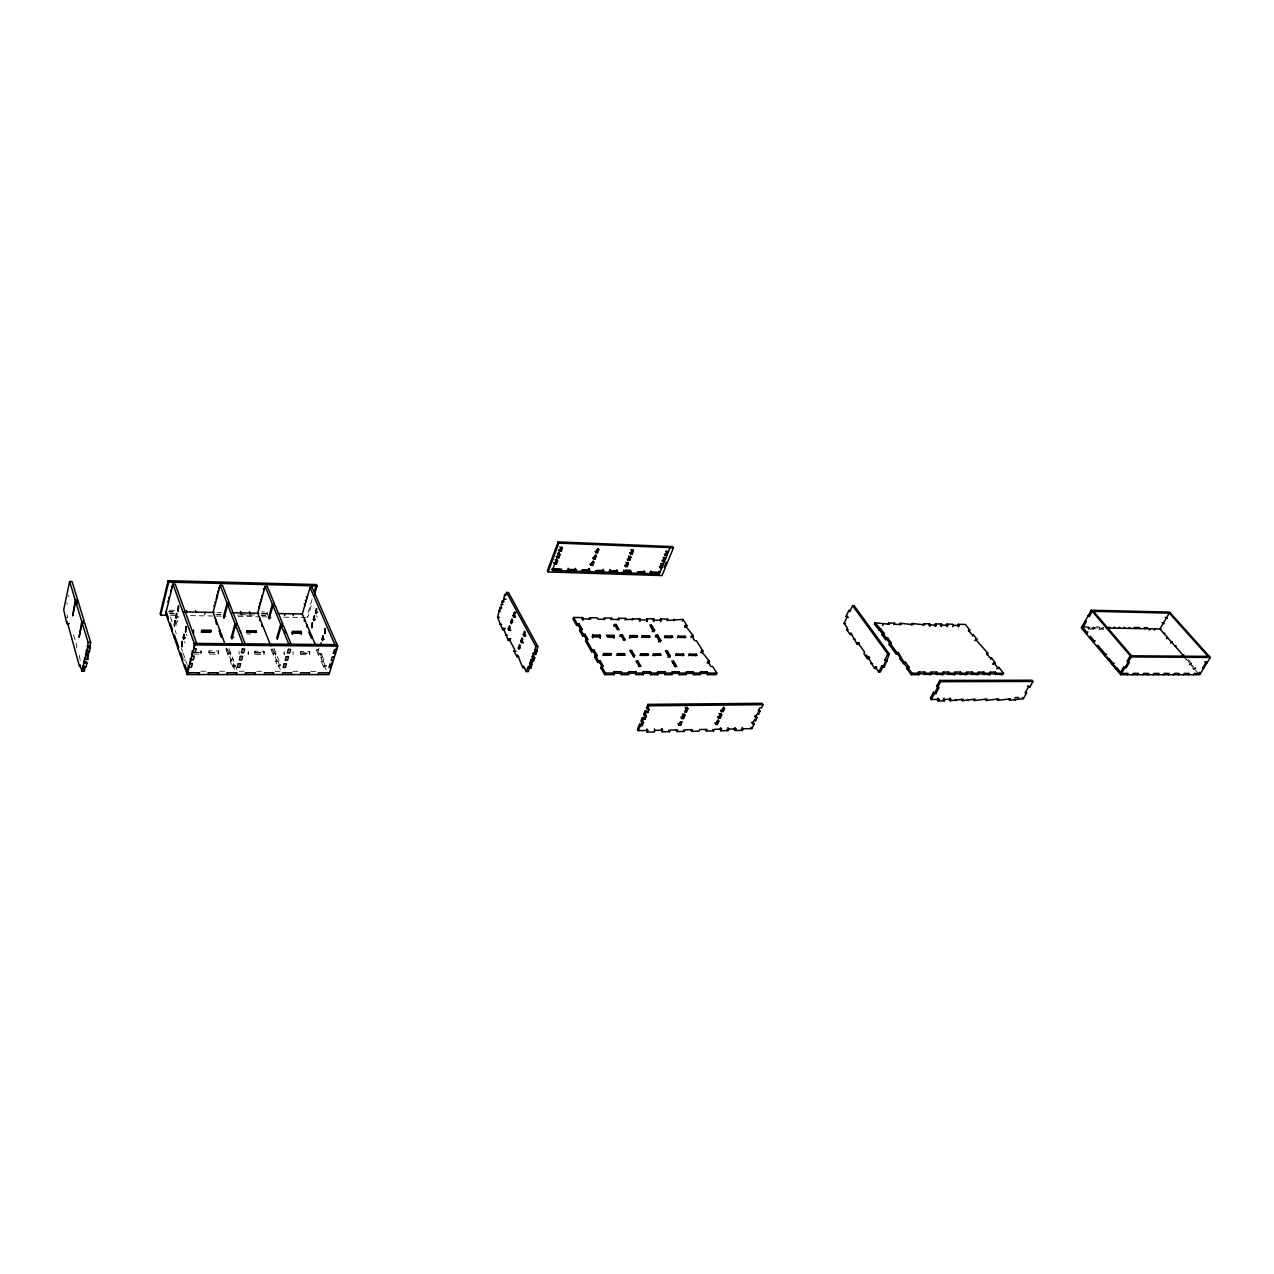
<?xml version="1.0" encoding="UTF-8"?>
<svg xmlns="http://www.w3.org/2000/svg" width="1274" height="1274" viewBox="0 0 1274 1274"><rect width="100%" height="100%" fill="white"/><g stroke="black" fill="none" stroke-linecap="round" stroke-linejoin="round"><path stroke-width="0.75" stroke-dasharray="5 3.75" d="M76.52 647.988L76.918 646.109L73.287 633.863M80.198 660.394L78.765 652.288M176.29 624.371L177.197 620.709L176.815 625.837M184.73 660.808L185.192 658.976M201.085 654.119L201.005 650.791L201.085 654.119L193.6 654.072M208.681 652.67L209.159 650.855L218.411 650.918L218.491 654.215L209.223 654.167L208.681 652.67L217.934 652.718L218.491 654.215M209.223 654.167L209.159 650.855M217.934 652.718L218.411 650.918M227.982 655.011L228.46 653.212L230.769 653.228L230.275 655.027L227.982 655.011L225.737 649.071L226.231 647.272L234.687 669.742M230.275 655.027L228.03 649.087L228.524 647.288M230.228 660.983L230.721 659.184L233.015 659.199L232.521 660.999L234.798 667.019L232.489 667.003L230.228 660.983L232.521 660.999M232.489 667.003L232.983 665.203L235.292 665.203L234.798 667.019M239.066 651.062L239.146 654.342M254.482 652.957L254.975 651.157L264.005 651.221L264.084 654.486L255.055 654.422L254.482 652.957L263.495 653.005L264.084 654.486M255.055 654.422L254.975 651.157M267.03 611.966L267.11 615.135L267.03 611.966L261.759 611.87M263.495 653.005L264.005 651.221M273.353 655.266L273.862 653.482L276.108 653.498L275.598 655.282L273.353 655.266L271.012 649.406L271.505 647.622L280.997 671.302M275.598 655.282L273.241 649.422L273.751 647.638L280.853 665.331L278.608 665.331L278.098 667.114L280.344 667.114L277.955 661.174L278.48 659.391L276.235 659.391L275.71 661.174L278.098 667.114M293.1 654.645L293.02 651.412M312.05 599.433L307.13 616.17L307.719 617.572L312.098 602.682M300.234 653.244L300.744 651.476L309.55 651.524L309.63 654.74L300.839 654.693L300.234 653.244L309.025 653.291L309.63 654.74M300.839 654.693L300.744 651.476M309.025 653.291L309.55 651.524M318.691 655.521L319.217 653.769L321.398 653.785L320.873 655.537L318.691 655.521L316.223 649.74L316.764 647.972L326.685 671.35M321.159 661.349L323.341 661.365L323.883 659.598L321.701 659.598L321.159 661.349L323.644 667.21L325.841 667.226L318.404 649.756L318.93 647.988M323.644 667.21L324.185 665.458L326.383 665.458L325.841 667.226M1087.757 627.986L1088.522 626.649L1089.429 627.732L1088.665 629.069L1087.757 627.986L1103.157 628.257L1103.921 626.919M1093.665 626.728L1092.901 628.082L1093.825 629.165L1094.589 627.811L1093.665 626.728L1098.809 626.824L1099.733 627.907L1098.968 629.245L1098.045 628.162L1098.809 626.824M1189.629 664.805L1191.668 663.499L1189.629 664.805L1193.515 669.216L1195.569 667.894L1198.181 670.857M1193.515 669.216L1195.569 667.894M200.878 671.207L206.531 671.223M219.669 671.239L225.275 671.239M239.193 671.255L245.659 671.255M256.679 671.271L262.157 671.287M275.057 671.302L282.127 671.302M292.924 671.318L300.091 671.318M310.776 671.334L316.095 671.334M275.71 661.174L277.955 661.174M197.82 652.272L201.563 652.288M209.7 652.352L218.969 652.399M255.548 652.638L264.578 652.702M301.349 652.925L310.155 652.989M193.059 652.559L200.544 652.606M225.737 649.071L228.03 649.087M271.012 649.406L273.241 649.422M316.223 649.74L318.404 649.756M247.06 633.974L250.644 634.006M65.07 617.619L67.522 617.651L67.028 612.81M169.585 613.479L173.439 613.542M217.36 614.291L220.959 614.339M240.627 614.673L256.552 614.944M261.839 615.039L265.342 615.103M1088.665 629.069L1093.825 629.165M1098.968 629.245L1104.08 629.34M170.095 613.861L178.026 614.004M215.768 614.641L225.689 614.801M237.617 615.008L253.494 615.278M261.441 615.406L265.422 615.469M170.605 615.31L178.551 615.438M190.463 615.629L214.319 616.027M216.309 616.059L226.246 616.218M238.158 616.425L260.023 616.775M262.014 616.807L269.961 616.95M283.863 617.173L305.728 617.54M169.522 610.214L175.302 610.326M1082.04 626.521L1088.522 626.649M168.502 611.631L174.044 611.727M217.328 612.491L221.262 612.555M261.839 613.272L267.604 613.367M1084.254 627.636L1103.141 627.971M169.076 612.03L172.93 612.093M261.266 613.638L266.537 613.718M1191.668 663.499L1187.782 659.104L1185.76 660.426L1186.556 659.104L1196.939 670.857M1183.132 656.062L1198.42 673.373M316.637 615.708L317.258 617.126M321.398 653.785L323.883 659.598M229.081 648.769L237.012 669.742M186.466 634.118L187.007 635.63M184.587 641.507L185.128 643.004M170.541 617.428L172.086 621.792M175.191 630.582L176.226 633.528M181.465 648.418L182.532 651.428M183.058 652.925L187.342 665.076M68.462 595.245L68.907 596.726M66.885 602.761L67.331 604.226M248.175 651.11L248.255 654.39L248.175 651.11M284.134 651.364L284.213 654.597L284.134 651.364"/><path stroke-width="1.5" d="M76.997 603.733L77.762 600.165L72.077 581.565L69.608 581.501L63.7 609.8L66.837 623.607L69.29 623.639M66.837 623.607L67.235 621.744L79.545 666.652L79.959 664.773L81.823 671.079L84.339 671.079L85.183 667.305M69.608 581.501L75.262 600.118L72.682 615.899L75.723 601.631L78.208 601.678L84.259 621.473L81.743 621.425L75.723 601.631M81.743 621.425L79.099 637.303L82.205 622.97L84.721 623.002L90.661 642.478L89.435 651.731L86.903 651.715L86.425 650.138L85.215 659.375L87.747 659.391L88.957 650.154L89.435 651.731M81.823 671.079L83.081 665.394L83.543 666.987L86.075 666.987L86.903 663.197L86.441 661.604L83.909 661.604L84.753 657.798L85.215 659.375M86.903 651.715L88.129 642.446L82.205 622.97M83.543 666.987L83.909 661.604M314.296 595.229L317.035 585.929L316.43 584.543L168.168 580.689L160.158 613.702L160.667 615.151L166.623 615.246M160.667 615.151L168.678 582.122L168.168 580.689M196.674 643.402L175.239 584.161L172.914 584.097L165.747 613.415L187.198 674.567L328.979 674.599L337.737 646.125L312.194 587.585L312.719 585.817M167.77 619.196L168.216 617.38L166.193 611.6M169.824 625.024L170.27 623.209L172.324 629.069L171.879 630.901M175.764 616.998L176.688 613.32L176.29 618.463L175.764 616.998L178.121 617.046M173.949 636.809L174.395 634.978L178.583 646.889L178.137 648.721M183.153 637.796L184.093 634.102L183.695 639.293L183.153 637.796L185.526 637.812M180.239 654.74L180.701 652.909L182.835 658.976L182.357 660.792M193.043 631.888L193.505 630.073L193.568 633.353M184.507 666.891L184.969 665.06L187.676 672.736L199.54 672.752L199.062 674.567L198.505 673.038M187.135 671.191L188.552 665.681L189.093 667.21L191.466 667.226L192.422 663.531L190.033 663.531L190.447 658.292L190.989 659.821L193.377 659.836L194.333 656.126L191.944 656.11L192.358 650.855L192.915 652.399L195.304 652.399L196.26 648.673L193.871 648.657L194.285 643.386L337.1 644.644M187.198 674.567L194.826 644.915L172.914 584.097M204.716 614.068L205.178 612.268M216.787 594.783L216.389 599.815M228.476 606.647L229.384 603.223L222.456 585.339L220.179 585.292L213.092 612.412L224.957 643.911M210.751 630.296L211.293 631.745L202.104 631.633L201.563 630.168L210.751 630.296L210.274 632.095L201.101 631.984M215.258 618.129L216.405 624.244M219.128 631.474L219.606 629.674M220.179 585.292L227.09 603.175L223.46 616.855L224.017 618.304L227.648 604.624L229.941 604.672L237.298 623.671L234.989 623.639L227.648 604.624M221.787 635.503L221.31 637.303L219.669 632.939M245.118 643.832L237.872 625.152L235.563 625.12L231.852 638.863L231.295 637.382L234.989 623.639M246.503 632.525L246.981 630.741L255.931 630.853L256.504 632.302L247.554 632.191L246.981 630.741M265.119 586.406L272.381 604.083L274.611 604.131L267.333 586.47L265.119 586.406L257.714 613.192L270.852 645.966M255.437 632.637L255.931 630.853M259.482 620.613L259.976 618.846M261.759 626.298L262.253 624.531M272.97 605.516L280.678 624.308L282.939 624.34L275.2 605.564L272.97 605.516L269.164 619.021L268.591 617.587L272.381 604.083M254.927 674.583L255.437 672.783L246.232 672.783L245.739 674.583L245.149 673.07M264.068 674.583L264.578 672.783L273.687 672.799L273.162 674.583M280.678 624.308L276.808 637.86L277.413 639.325L281.283 625.757L283.545 625.789L291.141 644.246M284.532 615.422L285.042 613.67M293.195 615.565L293.689 613.829M292.447 634.5L292.367 631.315L301.094 631.426L301.174 634.595M282.207 674.583L282.732 672.799L291.746 672.815L291.22 674.599M315.363 644.692L302.304 613.972L310.028 587.537L312.194 587.585M301.094 631.426L300.568 633.178L291.857 633.067M304.168 621.298L304.677 619.546M314.232 591.98L315.872 586.406M306.556 626.919L307.066 625.168M309.471 630.821L308.945 632.573L310.76 636.841M313.42 619.212L314.471 615.676L314.025 620.629L313.42 619.212L315.586 619.244M315.522 612.125L316.573 608.558L316.127 613.542L315.522 612.125L317.688 612.157M300.17 674.599L300.712 672.815L309.63 672.815L309.088 674.599M311.366 638.258L311.875 636.506M322.019 639.23L323.086 635.678L322.64 640.679L322.019 639.23L324.217 639.245M317.959 674.599L318.5 672.831L329.52 672.831M505.141 628.002L504.536 629.643L502.625 629.627L497.608 617.38L499.886 607.809L501.797 607.857M499.886 607.809L500.586 609.131L502.274 601.169L504.186 601.217M506.59 594.544L504.663 594.496L502.975 602.491L502.274 601.169M535.255 653.164L533.28 653.164L534.045 654.549L536.004 654.565L537.803 646.412L508.517 592.506L506.59 592.458L505.38 595.818L504.663 594.496M502.625 629.627L503.214 627.971L508.294 640.344L510.221 640.36M508.931 630.359L508.215 629.022L509.441 625.693L510.157 627.031L508.931 630.359L510.858 630.391M510.651 622.365L511.877 619.037L512.594 620.374L511.368 623.703L510.651 622.365L512.578 622.397M515.747 617.062L513.804 617.03L513.088 615.692L514.314 612.348L516.257 612.38M513.804 617.03L515.03 613.67L514.314 612.348M508.294 640.344L508.899 638.688L510.826 638.704M518.868 656.651L516.926 656.651L514.027 651.173L514.648 649.517L508.899 638.688M518.311 647.956L519.537 644.612L520.27 645.982L519.028 649.31L518.311 647.956L520.254 647.972M521.512 642.637L520.779 641.284L522.022 637.924L522.754 639.293L521.512 642.637L523.455 642.669M524.012 635.933L523.264 634.579L524.522 631.219L525.254 632.573L524.012 635.933L525.955 635.965M558.139 541.912L547.422 570.736L548.123 571.962L662.034 575.561L673.468 547.772L672.704 546.61L558.139 541.912L558.84 543.122L548.123 571.962M516.926 656.651L517.547 654.979L522.77 667.672L524.713 667.672M559.923 546.896L560.64 548.107L552.279 570.481L659.327 573.921L670.108 547.645M555.735 562.981L556.929 559.78L557.63 561.006L556.435 564.191L553.951 562.917L556.435 564.191M558.123 556.595L559.318 553.394L560.019 554.604L558.824 557.805L556.34 556.531L558.824 557.805M560.512 550.177L561.723 546.96L562.423 548.17L561.229 551.387L558.729 550.113L561.229 551.387M522.77 667.672L523.391 666.015L526.337 671.573L528.296 671.573L530.175 666.589L530.924 667.974L528.965 667.974L528.216 666.573L526.337 671.573M528.965 667.974L530.748 659.884L532.707 659.884L533.456 661.286L531.497 661.27L530.748 659.884M531.497 661.27L533.28 653.164M534.045 654.549L535.844 646.396L506.59 592.458M530.924 667.974L532.707 659.884M575.928 569.653L575.211 568.443L575.322 571.23L575.928 569.653L568.873 569.414L568.268 571.007L568.156 568.204M533.456 661.286L534.73 657.925L533.981 656.54L532.022 656.524M589.241 568.905L589.352 571.676L589.241 568.905L588.365 568.873L589.082 570.083M590.897 565.369L592.107 562.216L593.859 562.264L592.649 565.417L590.181 564.159L592.649 565.417M591.932 564.223L593.143 561.07L593.859 562.264M595.085 559.111L594.353 557.916L595.579 554.747L596.312 555.942L595.085 559.111L593.334 559.047L594.56 555.878L596.312 555.942M597.522 552.773L596.805 551.578L598.032 548.409L598.764 549.604L597.522 552.773L595.77 552.709L596.996 549.524L598.764 549.604M582.807 620.486L582.696 617.603L573.587 617.444L572.966 619.053L576.644 625.502L578.476 625.518L580.689 629.42M576.644 625.502L577.265 623.894L573.587 617.444M578.476 625.518L579.097 623.91L577.265 623.894M582.075 619.212L582.696 617.603M602.522 570.927L595.595 570.704L596.312 571.899L596.917 570.338L603.86 570.561L603.239 572.122L603.128 569.367M581.438 630.71L582.075 629.101L580.227 629.069L579.606 630.678L582.584 635.901L584.416 635.933L586.661 639.866M582.584 635.901L583.221 634.293L580.227 629.069M589.321 619.323L589.942 617.731L597.156 617.858L597.904 619.132L605.102 619.26L604.354 617.986L611.504 618.113L612.253 619.387L619.371 619.514L618.623 618.24L625.709 618.368L626.474 619.642L639.787 618.623L639.914 621.457M609.418 571.15L610.039 569.589L610.15 572.344L609.418 571.15L616.298 571.373L617.03 572.567L616.903 569.828L616.298 571.373M584.416 635.933L585.053 634.325L583.221 634.293M596.519 657.097L597.172 655.473L595.308 655.473L594.671 657.081L596.519 657.097L593.461 651.762L591.614 651.747L585.578 641.156L586.215 639.548L588.062 639.564L585.053 634.325M592.123 636.666L592.76 635.057L600.054 635.153L600.165 638.067L600.054 635.153M592.872 637.971L592.76 635.057M603.717 619.578L604.354 617.986M591.614 651.747L592.267 650.122L586.215 639.548M627.19 566.596L626.458 565.417L627.7 562.296L628.432 563.49L627.19 566.596L625.486 566.548L626.728 563.427L625.996 562.232M629.674 560.369L628.942 559.175L630.184 556.053L630.933 557.232L629.674 560.369L627.971 560.305L629.213 557.168L628.48 555.99M630.455 554.031L631.713 550.894L630.964 549.699L632.684 549.779L633.433 550.957L632.175 554.094L629.722 552.852L632.175 554.094M631.442 552.916L632.684 549.779M623.862 572.79L623.75 570.051M593.461 651.762L594.114 650.138L592.267 650.122M610.867 619.705L611.504 618.113M601.901 666.509L599.592 662.464L597.729 662.448L598.382 660.84L595.308 655.473M614.371 624.483L613.734 626.06L615.517 626.091L616.17 624.499L614.371 624.483L617.54 629.515M599.592 662.464L600.229 660.84L598.382 660.84M617.986 619.833L618.623 618.24M637.478 573.22L638.099 571.676L644.851 571.899L644.23 573.443L644.118 570.72M613.001 636.92L613.638 635.328L606.408 635.232L607.172 636.538L614.402 636.618L613.765 638.226L613.001 636.92L607.571 636.857M707.022 662.894L708.758 662.894L709.443 661.333L707.707 661.317L710.988 666.541L712.723 666.541L716.864 673.102L716.163 674.663L707.468 674.663L707.325 671.78L700.334 671.764L700.461 674.663L693.438 674.663L693.311 671.764L686.256 671.748L686.383 674.663L679.281 674.663L679.153 671.748L672.035 671.732L672.162 674.663L664.996 674.663L664.885 671.732L657.687 671.716L657.814 674.663L650.584 674.663L650.473 671.716L643.211 671.701L643.338 674.663L636.044 674.647L635.917 671.701L628.608 671.685L628.719 674.647L621.362 674.647L621.25 671.685L613.861 671.669L613.972 674.647L604.688 674.647L600.818 667.847L601.471 666.238L603.319 666.238L600.229 660.84M610.74 653.578L611.504 654.9L604.163 654.852L603.398 653.53L610.74 653.578L610.087 655.186L602.745 655.139M625.072 619.944L625.709 618.368M619.817 636.363L620.454 634.771L622.253 634.786L625.327 639.978L623.527 639.962M604.688 674.647L605.341 673.022L601.471 666.238M621.616 636.379L622.253 634.786M650.218 572.472L650.839 570.943L650.95 573.666L650.218 572.472L658.578 572.759L659.327 573.921M632.127 620.072L632.764 618.495M613.972 674.647L613.861 671.669M629.913 638.401L629.802 635.519L636.92 635.615L637.701 636.904L630.566 636.825M624.419 653.658L625.2 654.995L617.906 654.947L617.142 653.61L624.419 653.658L623.766 655.266L616.489 655.218M661.445 564.653L663.117 564.701L662.369 563.538L661.095 566.611L661.843 567.79L660.171 567.726L661.445 564.653L660.696 563.474M663.977 558.458L665.649 558.522L664.901 557.343L663.627 560.449L664.375 561.611L662.703 561.563L663.977 558.458L663.228 557.295M665.251 555.353L664.487 554.19L666.923 555.416L665.251 555.353L666.525 552.247L665.761 551.085L668.197 552.311L666.525 552.247M639.15 620.199L639.787 618.623M658.578 572.759L659.215 571.214L659.964 572.392L651.587 572.122M666.159 554.254L667.433 551.148M621.362 674.647L621.25 671.685M664.152 567.44L666.286 562.232M636.92 635.615L636.283 637.207L629.149 637.111M630.869 652.033L631.522 650.441L629.722 650.425L633.99 657.304L634.643 655.712L631.522 650.441M646.794 618.75L646.905 621.569L646.794 618.75L653.753 618.877L653.881 621.696M642.255 635.678L641.602 637.271L648.673 637.35L649.326 635.774L642.255 635.678L643.036 636.968L650.106 637.048L649.326 635.774M653.1 620.438L653.753 618.877M651.508 625.072L650.855 626.633L653.96 631.713L654.613 630.136L651.508 625.072L649.772 625.04L652.861 630.12L652.208 631.681M640.679 653.769L640.01 655.362L647.192 655.409L647.845 653.817L640.679 653.769L641.459 655.091L648.641 655.139L647.845 653.817M637.127 662.607L637.78 661.015L635.981 660.999L639.484 666.605M636.044 674.647L635.917 671.701M660.043 620.565L660.696 618.989L667.592 619.116L668.372 620.374L683.023 619.403L686.941 625.63L686.288 627.19L684.568 627.158L685.237 625.598L686.941 625.63M660.808 621.808L660.696 618.989M655.983 635.216L655.314 636.793L657.081 636.809L660.203 641.937L660.872 640.376L657.734 635.232L655.983 635.216L659.104 640.344L658.451 641.921M657.081 636.809L657.734 635.232M643.338 674.663L643.211 671.701M666.939 620.677L667.592 619.116M665.124 635.965L664.471 637.541L671.43 637.621L672.099 636.06L665.124 635.965L665.904 637.239L672.879 637.334L672.099 636.06M650.584 674.663L650.473 671.716M673.803 620.804L674.472 619.244M659.661 655.489L660.33 653.912L653.212 653.865L654.008 655.17L661.126 655.218L660.33 653.912M657.814 674.663L657.687 671.716M667.942 657.495L668.611 655.919L665.426 650.696L667.194 650.711L666.525 652.288L668.914 656.206M682.354 620.948L683.023 619.403M639.532 724.253L640.36 725.702L642.255 725.67L641.427 724.221L639.532 724.253L637.43 729.174L638.258 730.623L647.733 730.464L647.033 732.088L654.565 731.961L654.438 728.887M642.335 717.66L643.163 719.093L645.074 719.077L644.23 717.628L642.335 717.66L640.933 720.957L641.762 722.406L643.657 722.374L642.255 725.67M645.074 719.077L646.475 715.765L644.58 715.781L643.736 714.348L645.154 711.019L647.065 711.003L647.893 712.453L645.982 712.469L645.154 711.019M647.893 712.453L649.31 709.124L647.399 709.14L646.571 707.707L647.988 704.363L762.123 703.312L763.03 704.697L761.518 707.914L759.75 707.93L758.253 711.147L760.021 711.131L758.54 714.332L756.756 714.348L755.275 717.549L757.043 717.517L755.562 720.702L753.794 720.734L752.297 723.919L754.081 723.887L751.851 728.632L742.997 728.792L742.121 727.39M677.513 637.701L678.166 636.124L685.078 636.22L685.874 637.494L678.962 637.398L678.166 636.124M638.258 730.623L640.36 725.702M641.762 722.406L643.163 719.093M644.58 715.781L645.982 712.469M647.399 709.14L648.832 705.812L647.988 704.363M641.427 724.221L642.829 720.925M669.71 657.511L670.379 655.935L667.194 650.711M664.996 674.663L664.885 671.732M675.554 655.584L676.223 654.008L683.246 654.056L684.042 655.362L677.02 655.314L676.223 654.008M673.58 661.174L676.797 666.445L675.029 666.445L671.812 661.158L673.58 661.174L672.911 662.751L675.316 666.716M684.425 637.78L685.078 636.22M682.561 655.632L683.246 654.056M693.279 635.694L691.575 635.662L690.906 637.223L692.61 637.255L693.279 635.694L685.237 625.598M679.281 674.663L679.153 671.748M688.677 655.68L689.345 654.103L696.305 654.151L697.117 655.441L690.158 655.409L689.345 654.103M662.066 731.817L661.939 728.76L662.066 731.817L669.535 731.69L670.235 730.066L677.672 729.938L676.956 731.547L684.345 731.419L685.062 729.811L692.419 729.668L691.702 731.292L699.028 731.149L699.745 729.54L707.038 729.413L706.322 731.021L713.583 730.894L714.3 729.285L721.53 729.174L720.797 730.766L727.98 730.639L728.712 729.047L727.852 727.629M695.62 655.712L696.305 654.151M693.438 674.663L693.311 671.764M691.575 635.662L694.76 640.742L696.48 640.758L702.929 650.998L702.245 652.559L700.525 652.543M678.883 725.081L680.316 721.832L682.163 721.801L680.73 725.049L678.883 725.081L678.039 723.648L679.886 723.632L680.73 725.049M683.612 718.536L682.753 717.119L684.186 713.838L685.046 715.271L683.612 718.536L681.749 718.568L683.183 715.287L682.338 713.87M685.221 707.309L686.065 708.726L684.632 712.007L686.495 711.991L687.928 708.71L687.068 707.293L685.635 710.573L686.495 711.991M707.468 674.663L707.325 671.78M720.304 718.026L719.444 716.625L720.909 713.392L721.769 714.794L720.304 718.026L718.488 718.058L719.953 714.825L719.093 713.408M721.418 711.577L722.899 708.328L724.715 708.312L723.234 711.561L721.418 711.577L720.558 710.175M717.389 724.46L716.529 723.059L717.979 719.842L718.839 721.259L717.389 724.46L715.574 724.492L717.039 721.275L718.839 721.259M723.839 706.911L722.374 710.159L723.234 711.561M735.146 730.512L735.878 728.919L735.002 727.518L734.27 729.11L735.146 730.512L742.264 730.384L742.997 728.792M848.42 617.572L846.032 616.361L848.882 610.437L850.411 610.469M851.669 634.436L850.124 634.42L846.716 629.659L847.433 628.178L844.041 623.432L846.876 617.54M852.593 605.676L887.787 654.04L884.777 660.043L885.669 661.286L880.334 671.971L878.773 671.971L881.767 666.015L884.22 667.273L889.348 654.056L854.137 605.707L852.593 605.676L849.726 611.616L848.882 610.437M850.124 634.42L850.841 632.939L856.988 644.023L858.533 644.039L859.265 642.574M856.988 644.023L857.721 642.542L864.664 652.256L863.931 653.737L867.435 658.626L868.979 658.626L869.712 657.161L868.167 657.145L867.435 658.626M875.079 622.827L874.362 624.276L883.615 634.882L882.102 634.866L882.834 633.401L884.331 633.417L875.079 622.827L889.395 624.228L888.535 623.066L887.819 624.515M878.646 630.136L879.379 628.687M880.159 630.168L880.875 628.719M882.707 625.582L883.423 624.133M874.474 668.484L875.222 667.003L876.783 667.003L876.034 668.484L874.474 668.484L868.167 657.145M886.306 638.147L887.803 638.163L891.306 642.924L890.574 644.373L887.086 639.612L885.573 639.596L886.306 638.147L882.834 633.401M893.759 624.626L894.475 623.177L888.535 623.066M887.086 639.612L887.803 638.163M900.256 657.607L897.613 653.976L896.084 653.96L889.061 644.357L889.793 642.908L891.306 642.924M899.667 624.722L900.399 623.273L913.028 624.642L912.152 623.496L911.436 624.929M896.084 653.96L896.832 652.511L889.793 642.908M897.613 653.976L898.345 652.511L896.832 652.511M900.384 657.336L899.635 658.801L908.298 668.563L909.047 667.098L905.464 662.209L903.935 662.209L898.345 652.511M903.186 663.674L903.935 662.209M923.093 625.136L923.825 623.703L929.622 623.798L930.498 624.945L936.279 625.056L935.546 626.474L934.67 625.327L935.403 623.91L941.152 624.005L942.027 625.152L947.76 625.247L947.028 626.665L946.152 625.534L946.885 624.117L952.586 624.212L953.478 625.359L959.163 625.454L958.414 626.856M904.715 663.674L905.464 662.209M918.873 674.71L917.965 673.484L918.713 672.019L919.621 673.245L918.873 674.71L911.276 674.71L906.769 668.563L907.518 667.098L909.047 667.098M928.889 625.231L929.622 623.798M929.765 626.378L930.498 624.945M911.276 674.71L912.025 673.229L919.621 673.245M941.152 624.005L940.419 625.423L941.295 626.569L942.027 625.152M924.016 673.484L924.765 672.019L925.672 673.245L931.692 673.245L930.944 674.71L917.965 673.484M924.924 674.71L925.672 673.245M952.729 626.76L953.478 625.359M957.538 625.725L958.271 624.308L965.342 624.435L969.785 630.12L969.036 631.538M936.024 673.484L936.788 672.035L937.696 673.261L943.668 673.261L942.903 674.71L930.036 673.484M936.931 674.71L937.696 673.261M1027.37 686.017L1029.774 687.243L1032.991 681.463L1032.02 680.236L939.702 680.412L936.565 686.368L939.034 687.626L935.912 693.566L933.444 692.308L930.339 698.216L931.262 699.49L938.922 699.426L938.142 700.891L937.218 699.633L937.982 698.168L938.922 699.426M931.262 699.49L934.383 693.582L935.912 693.566M934.973 692.308L940.642 681.67L1032.991 681.463M947.952 673.5L948.716 672.051L949.624 673.261L955.548 673.261L954.783 674.71L941.996 673.484L942.903 674.71M948.859 674.71L949.624 673.261M972.603 636.108L973.352 634.691L976.951 639.293L974.785 640.695M944.082 698.104L943.301 699.585L944.225 700.843L945.005 699.378L951.073 699.315L950.293 700.78L949.369 699.522L950.149 698.056M959.768 673.5L960.532 672.067L961.456 673.277L967.332 673.277L966.552 674.71L953.86 673.5L954.783 674.71M960.676 674.71L961.456 673.277M950.293 700.78L963.128 699.219L962.348 700.684L961.408 699.426M971.489 673.516L972.253 672.067L973.177 673.277L979.005 673.277L978.241 674.71L965.644 673.5M972.412 674.71L973.177 673.277M987.063 654.629L987.828 653.212L975.534 639.277L976.951 639.293M962.348 700.684L975.088 699.123L974.307 700.573L973.368 699.33M983.114 673.516L983.878 672.083L984.818 673.293L990.599 673.293L989.818 674.726L977.317 673.516M990.726 659.327L991.49 657.91L995.169 662.607L992.972 664.025L995.169 662.607M984.038 674.71L984.818 673.293M996.666 668.77L998.864 667.353L1003.514 673.293L1002.734 674.726L988.895 673.516L989.818 674.726M994.644 673.516L995.424 672.099L996.348 673.293L1003.514 673.293M998.083 668.77L998.864 667.353M995.567 674.726L996.348 673.293M985.216 699.219L986.156 700.461L986.952 699.012L974.307 700.573M996.953 699.123L997.908 700.366L998.705 698.916L986.156 700.461M1008.61 699.028L1009.565 700.254L1010.362 698.821L997.908 700.366M1009.565 700.254L1023.356 698.709L1026.557 692.992L1025.602 691.766M1028.325 687.243L1025.124 692.992L1026.557 692.992M1091.261 610.23L1081.276 627.875L1120.754 674.742L1199.646 674.758L1210.3 657.48L1169.564 612.093L1091.261 610.23L1131.232 656.938L1210.3 657.48M1082.964 627.62L1086.021 622.206L1085.098 621.107L1086.404 621.139M1087.948 632L1085.878 633.337L1087.168 633.353M1095.369 640.79L1093.283 642.128L1094.063 640.774L1090.353 636.363L1089.573 637.717L1090.878 637.748M1106.628 654.151L1104.542 655.489L1105.848 655.505M1114.224 663.149L1112.122 664.502L1113.444 664.502L1117.266 669.041L1115.944 669.041L1116.741 667.672L1121.55 673.389L1128.095 673.389L1127.299 674.742M1120.594 672.242L1123.795 666.78L1126.089 667.926L1129.305 662.448L1127.028 661.302L1130.261 655.792L1209.313 656.365M1120.754 674.742L1131.232 656.938M1149.275 630.104L1150.056 628.783M1154.212 630.184L1154.992 628.878M1132.506 674.742L1133.303 673.389L1138.494 673.389L1137.698 674.742M1142.858 674.742L1143.67 673.405L1148.814 673.405L1148.001 674.742M1166.65 638.784L1167.43 637.478M1170.424 643.067L1172.446 641.778M1153.129 674.742L1153.941 673.405L1159.053 673.405L1158.241 674.742M1163.337 674.758L1164.133 673.405L1169.214 673.42L1168.401 674.758M1181.89 656.062L1183.928 654.74M1173.45 674.758L1174.262 673.42L1179.294 673.42L1178.482 674.758M1183.498 674.758L1184.31 673.42L1189.295 673.42L1188.483 674.758M1193.451 674.758L1194.279 673.436L1200.458 673.436L1199.487 672.322M1206.016 661.716L1207.004 662.814L1205.777 662.814L1202.497 668.133L1203.723 668.133M655.266 730.321L662.767 730.193M728.712 729.047L735.878 728.919M714.714 723.091L716.529 723.059M751.421 722.517L753.189 722.485L754.081 723.887M683.183 715.287L685.046 715.271M719.953 714.825L721.769 714.794M682.753 717.119L680.889 717.135L681.749 718.568M719.444 716.625L717.628 716.641L718.488 718.058M754.383 716.147L756.151 716.131L757.043 717.517M643.736 714.348L645.647 714.316M648.832 705.812L763.03 704.697M646.571 707.707L648.466 707.675M686.065 708.726L687.928 708.71M1015.203 697.547L1018.802 697.515M938.142 700.891L944.225 700.843M936.565 686.368L938.094 686.368M918.713 672.019L924.765 672.019M936.788 672.035L930.784 672.019L931.692 673.245M948.716 672.051L942.76 672.035L943.668 673.261M960.532 672.067L954.624 672.051L955.548 673.261M972.253 672.067L966.409 672.067L967.332 673.277M983.878 672.083L978.082 672.083L979.005 673.277M995.424 672.099L989.659 672.099L990.599 673.293M605.341 673.022L614.641 673.038M622.031 673.038L629.388 673.038M636.713 673.054L644.007 673.054M651.269 673.054L658.499 673.054M665.681 673.07L672.847 673.07M679.966 673.07L687.068 673.086M694.123 673.086L701.162 673.086M708.153 673.102L716.864 673.102M613.192 673.293L620.581 673.293M627.939 673.293L635.248 673.309M642.542 673.309L649.788 673.309M657.018 673.325L664.2 673.325M671.35 673.325L678.469 673.325M685.555 673.341L692.626 673.341M699.649 673.341L706.64 673.341M529.49 663.228L531.449 663.244M84.387 663.181L86.903 663.197M530.223 664.63L532.182 664.63M881.767 666.015L884.22 667.273M639.134 666.334L640.949 666.35L637.78 661.015M600.818 667.847L602.666 667.863M906.769 668.563L908.298 668.563M86.059 655.553L88.591 655.569M334.441 656.858L332.227 656.858L331.129 660.426L333.342 660.426M532.771 657.91L534.73 657.925M884.777 660.043L886.322 660.043M885.669 661.286L887.23 661.286M870.954 663.547L872.499 663.547M887.787 654.04L889.348 654.056M652.543 655.441L656.094 655.473M632.844 655.696L634.643 655.712M668.611 655.919L670.379 655.935M991.49 657.91L990.057 657.894L986.394 653.212L987.828 653.212M85.581 653.976L88.113 653.992M88.129 642.446L90.661 642.478M535.844 646.396L537.803 646.412M194.826 644.915L337.737 646.125M87.269 646.3L89.817 646.316M534.554 649.788L536.529 649.804M702.929 650.998L701.21 650.982L709.443 661.333M87.747 647.877L90.295 647.893M535.319 651.173L537.278 651.189M514.027 651.173L515.97 651.189M231.295 637.382L233.588 637.398M585.578 641.156L587.425 641.172M889.061 644.357L890.574 644.373M1098.315 646.571L1097.025 646.571L1097.806 645.217L1105.322 654.135M520.779 641.284L522.722 641.3M505.444 634.962L507.371 634.993M853.548 639.214L855.093 639.23M292.956 632.732L301.683 632.844M593.509 636.363L600.802 636.459M593.939 636.697L599.417 636.761M659.104 640.344L660.872 640.376M1175.026 646.061L1176.252 646.077M523.264 634.579L525.222 634.595M499.806 624.308L501.733 624.34M846.716 629.659L848.261 629.674M617.412 629.611L619.196 629.627L616.17 624.499M652.861 630.12L654.613 630.136M973.352 634.691L971.935 634.675L968.367 630.104L969.785 630.12M508.215 629.022L510.157 629.038M268.591 617.587L270.821 617.619M1163.656 633.21L1164.882 633.226M513.088 615.692L515.03 615.724M912.152 623.496L924.701 624.849L923.825 623.703M1147.476 627.7L1144.179 627.636L1145.103 628.703M183.249 611.886L214.223 612.428M232.187 612.746L258.813 613.208M278.082 613.542L302.304 613.972M497.608 617.38L499.519 617.412M583.428 618.877L590.69 619.005L589.942 617.731M640.567 619.881L647.558 620.008M654.533 620.12L661.461 620.247M844.041 623.432L845.57 623.464M1106.549 628.018L1161.124 628.974M75.262 600.118L77.762 600.165M227.09 603.175L229.384 603.223M846.032 616.361L847.56 616.393M1164.245 623.719L1162.079 622.636M498.691 611.122L500.602 611.154M1089.477 615.708L1088.171 615.676L1089.095 616.759L1092.184 611.313L1170.519 613.16M1167.366 618.447L1165.2 617.364M501.08 604.497L502.991 604.545M504.17 599.146L506.097 599.194M168.678 582.122L317.035 585.929M567.057 571.373L570.975 571.5M647.542 573.953L651.476 574.08M625.454 570.099L630.566 570.274M552.868 568.905L561.786 569.191L561.181 570.768L560.48 569.558L551.578 569.271M589.958 570.115L582.951 569.876L582.345 571.453L581.645 570.242L588.636 570.481M610.756 570.784L617.635 571.007M624.483 571.23L631.299 571.453L630.678 573.013L629.945 571.819L623.145 571.596M567.567 569.797L574.622 570.019M638.417 572.09L643.497 572.265M557.63 561.006L555.146 559.716M626.728 563.427L628.432 563.49M626.458 565.417L624.754 565.353L625.486 566.548M661.095 566.611L659.422 566.548L660.171 567.726M560.019 554.604L557.534 553.33M629.213 557.168L630.933 557.232M592.617 557.853L594.353 557.916M628.942 559.175L627.238 559.111L627.971 560.305M663.627 560.449L661.954 560.385L662.703 561.563M595.054 551.515L596.805 551.578M560.64 548.107L562.423 548.17M631.713 550.894L633.433 550.957M558.84 543.122L673.468 547.772M1208.071 656.365L1169.293 613.128L1159.897 628.958L1182.702 654.74M1204.774 661.7L1205.777 662.814M1140.15 628.608L1139.211 627.541L1134.226 627.461L1135.15 628.528M1129.226 627.365L1130.149 628.432M1124.209 627.286L1125.133 628.353M1119.161 627.19L1120.085 628.257M1114.097 627.095L1115.021 628.178M1109.017 627.015L1109.941 628.082M1093.49 611.345L1131.567 655.807M1082.04 626.521L1086.642 631.984M1112.919 663.149L1109.113 658.626L1108.332 659.98L1109.638 659.996L1107.106 657.002M1028.803 686.017L1029.774 687.243M1022.401 697.483L1023.356 698.709M993.736 662.607L997.431 667.337M958.271 624.308L959.163 625.454M1014.407 698.98L1015.362 700.206M946.885 624.117L947.76 625.247M935.403 623.91L936.279 625.056M967.396 699.378L968.336 700.62M900.399 623.273L901.259 624.435L895.335 624.34L894.475 623.177M955.404 699.474L956.344 700.732M939.702 680.412L940.642 681.67M933.444 692.308L934.383 693.582M907.518 667.098L912.025 673.229M882.102 634.866L885.573 639.596M875.222 667.003L878.773 671.971M866.352 654.963L868.979 658.626M759.145 709.729L760.021 711.131M757.648 712.93L758.54 714.332M754.67 719.316L755.562 720.702M750.975 727.247L751.851 728.632M741.388 728.983L742.264 730.384M727.12 729.222L727.98 730.639M721.53 729.174L720.654 727.757L719.937 729.349L720.797 730.766M712.723 729.476L713.583 730.894M705.462 729.604L706.322 731.021M690.858 729.859L691.702 731.292M683.501 729.986L684.345 731.419M620.454 634.771L623.91 640.265M676.112 730.129L676.956 731.547M613.638 635.328L614.402 636.618M668.691 730.257L669.535 731.69M644.087 713.52L644.931 714.953M647.733 730.464L646.905 729.015L647.033 732.088M579.097 623.91L582.075 629.101M594.114 650.138L597.172 655.473M594.671 657.081L597.729 662.448M310.028 587.537L334.887 644.628M336.002 648.243L336.639 649.708L334.425 649.692L333.326 653.275L335.54 653.291L334.903 651.826M306.333 596.789L306.923 598.175M305.298 600.309L305.887 601.694M331.606 662.512L332.243 663.993L330.046 663.977L328.947 667.528L331.144 667.528L330.523 666.047M304.279 603.828L304.868 605.214M320.952 642.765L321.574 644.214M284.707 631.219L285.296 632.637M281.283 625.757L288.864 644.23M263.543 588.604L264.116 590.005M261.568 595.786L262.141 597.188M260.581 599.353L261.154 600.755M259.593 602.921L260.167 604.322M258.622 606.472L259.179 607.873M249.417 611.647L249.991 613.065M240.563 611.488L241.105 612.905M240.245 630.662L240.802 632.111M235.563 625.12L242.793 643.816M218.682 587.521L219.224 588.938M217.727 591.152L218.268 592.569M214.908 601.997L215.433 603.43M213.968 605.612L214.494 607.029M235.929 673.054L236.502 674.583L236.996 672.768L227.696 672.768L227.202 674.583L226.645 673.054M195.543 610.692L196.069 612.109M217.313 673.054L217.87 674.583L218.364 672.752L208.968 672.752L208.49 674.583L207.933 673.038M186.418 610.517L186.928 611.95M171.496 586.358L172.006 587.792M170.589 590.053L171.098 591.486M191.641 653.642L192.183 655.186M168.805 597.395L169.315 598.828M167.897 601.041L168.407 602.491M87.285 657.798L87.747 659.391M83.415 667.926L84.339 671.079M174.857 620.677L174.474 625.805L174.857 620.677M178.519 605.93L178.121 611.09L178.519 605.93M182.23 641.475L181.832 646.666L182.23 641.475M185.972 626.681L185.574 631.888L185.972 626.681M238.334 663.674L237.33 667.321L239.655 667.337L240.659 663.69L238.334 663.674M240.34 656.365L239.337 660.028L241.662 660.043L242.665 656.381L240.34 656.365M242.363 649.023L241.343 652.702L243.668 652.718L244.688 649.039L242.363 649.023M284.213 663.834L283.162 667.433L285.424 667.433L286.475 663.834L284.213 663.834M286.316 656.62L285.265 660.219L287.526 660.235L288.577 656.62L286.316 656.62M288.418 649.358L287.367 652.989L289.644 653.005L290.695 649.374L288.418 649.358M312.369 622.731L311.939 627.684L312.369 622.731M325.236 628.544L324.79 633.56L325.236 628.544"/></g></svg>
